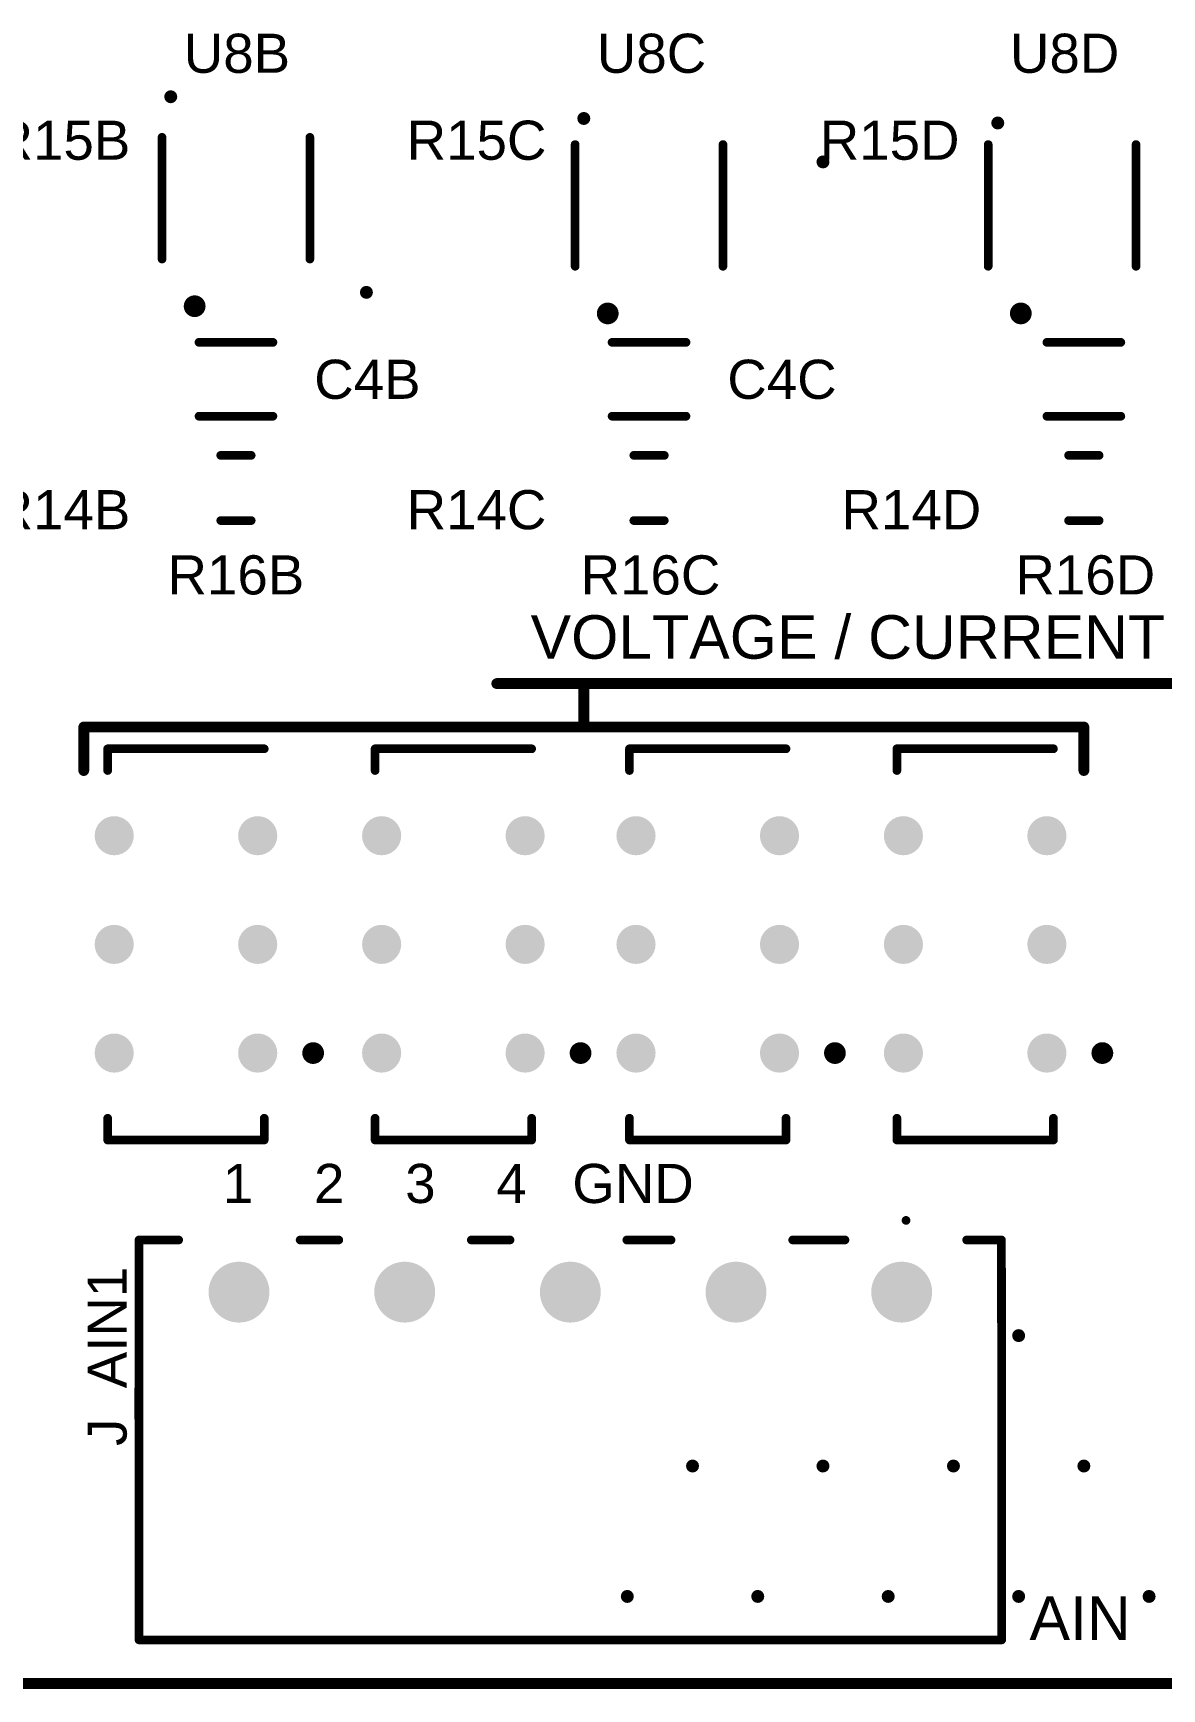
# Model space of a CAD drawing. Header units: inches. Extents: x 10 to 190, y 10 to 91.
# Drawn here: x 50.84 to 76.79, y 9.87 to 47.96 of the extents above; entities that cross this region are included whole.
import ezdxf

# ---------------------------------------------------------------- set-up
doc = ezdxf.new("R2010")
doc.units = ezdxf.units.IN
for name, color, linetype in [('Board Outline', 216, 'Continuous'), ('Pad Holes', 156, 'Continuous'), ('Top Overlay', 2, 'Continuous'), ('Via Holes', 16, 'Continuous')]:
    doc.layers.add(name, color=color, linetype=linetype)
doc.styles.add('Arial', font='', dxfattribs={"height": 0.2})
doc.styles.get('Arial').set_extended_font_data('Arial')

# ---------------------------------------------------------------- blocks, each defined once
blk = doc.blocks.new('FP_JS202011CQN_MFG_____________6')
at = {"layer": 'Pad Holes'}
h = blk.add_hatch(color=7, dxfattribs=at)
edge = h.paths.add_edge_path()
edge.add_arc((-2.5, 1.65), 0.45, 0, 360)
h = blk.add_hatch(color=7, dxfattribs=at)
edge = h.paths.add_edge_path()
edge.add_arc((0, 1.65), 0.45, 0, 360)
h = blk.add_hatch(color=7, dxfattribs=at)
edge = h.paths.add_edge_path()
edge.add_arc((2.5, 1.65), 0.45, 0, 360)
h = blk.add_hatch(color=7, dxfattribs=at)
edge = h.paths.add_edge_path()
edge.add_arc((-2.5, -1.65), 0.45, 0, 360)
h = blk.add_hatch(color=7, dxfattribs=at)
edge = h.paths.add_edge_path()
edge.add_arc((0, -1.65), 0.45, 0, 360)
h = blk.add_hatch(color=7, dxfattribs=at)
edge = h.paths.add_edge_path()
edge.add_arc((2.5, -1.65), 0.45, 0, 360)
at = {"layer": 'Top Overlay'}
for points in [[(-4.5, 1.8, 0.2, 0.2, 0), (-4.5, -1.8, 0.2, 0.2, 0)], [(-4.5, 1.8, 0.2, 0.2, 0), (-4, 1.8, 0.2, 0.2, 0)], [(4, 1.8, 0.2, 0.2, 0), (4.5, 1.8, 0.2, 0.2, 0)], [(4.5, 1.8, 0.2, 0.2, 0), (4.5, -1.8, 0.2, 0.2, 0)], [(-4.5, -1.8, 0.2, 0.2, 0), (-4, -1.8, 0.2, 0.2, 0)]]:
    blk.add_lwpolyline(points, format="xyseb", dxfattribs=at)
for points in [[(-4.55, 1.8, 0.1, 0.1, 1), (-4.45, 1.8, 0.1, 0.1, 1)], [(-4.55, 1.8, 0.1, 0.1, 1), (-4.45, 1.8, 0.1, 0.1, 1)], [(-4.05, 1.8, 0.1, 0.1, 1), (-3.95, 1.8, 0.1, 0.1, 1)], [(3.95, 1.8, 0.1, 0.1, 1), (4.05, 1.8, 0.1, 0.1, 1)], [(4.45, 1.8, 0.1, 0.1, 1), (4.55, 1.8, 0.1, 0.1, 1)], [(4.45, 1.8, 0.1, 0.1, 1), (4.55, 1.8, 0.1, 0.1, 1)], [(-4.55, -1.8, 0.1, 0.1, 1), (-4.45, -1.8, 0.1, 0.1, 1)], [(-4.55, -1.8, 0.1, 0.1, 1), (-4.45, -1.8, 0.1, 0.1, 1)], [(-4.05, -1.8, 0.1, 0.1, 1), (-3.95, -1.8, 0.1, 0.1, 1)], [(4.45, -1.8, 0.1, 0.1, 1), (4.55, -1.8, 0.1, 0.1, 1)], [(-2.375, -2.925, 0.25, 0.25, 1), (-2.625, -2.925, 0.25, 0.25, 1)], [(-2.688, -2.925, 0.125, 0.125, 1), (-2.563, -2.925, 0.125, 0.125, 1)], [(-2.437, -2.925, 0.125, 0.125, 1), (-2.312, -2.925, 0.125, 0.125, 1)]]:
    blk.add_lwpolyline(points, format="xyseb", close=True, dxfattribs=at)
blk = doc.blocks.new('FP_JS202011CQN_MFG_____________33')
at = {"layer": 'Pad Holes'}
h = blk.add_hatch(color=7, dxfattribs=at)
edge = h.paths.add_edge_path()
edge.add_arc((-2.5, 1.65), 0.45, 0, 360)
h = blk.add_hatch(color=7, dxfattribs=at)
edge = h.paths.add_edge_path()
edge.add_arc((0, 1.65), 0.45, 0, 360)
h = blk.add_hatch(color=7, dxfattribs=at)
edge = h.paths.add_edge_path()
edge.add_arc((2.5, 1.65), 0.45, 0, 360)
h = blk.add_hatch(color=7, dxfattribs=at)
edge = h.paths.add_edge_path()
edge.add_arc((-2.5, -1.65), 0.45, 0, 360)
h = blk.add_hatch(color=7, dxfattribs=at)
edge = h.paths.add_edge_path()
edge.add_arc((0, -1.65), 0.45, 0, 360)
h = blk.add_hatch(color=7, dxfattribs=at)
edge = h.paths.add_edge_path()
edge.add_arc((2.5, -1.65), 0.45, 0, 360)
at = {"layer": 'Top Overlay'}
for points in [[(-4.5, 1.8, 0.2, 0.2, 0), (-4, 1.8, 0.2, 0.2, 0)], [(-4.5, 1.8, 0.2, 0.2, 0), (-4.5, -1.8, 0.2, 0.2, 0)], [(4, 1.8, 0.2, 0.2, 0), (4.5, 1.8, 0.2, 0.2, 0)], [(4.5, 1.8, 0.2, 0.2, 0), (4.5, -1.8, 0.2, 0.2, 0)], [(-4.5, -1.8, 0.2, 0.2, 0), (-4, -1.8, 0.2, 0.2, 0)]]:
    blk.add_lwpolyline(points, format="xyseb", dxfattribs=at)
for points in [[(-4.55, 1.8, 0.1, 0.1, 1), (-4.45, 1.8, 0.1, 0.1, 1)], [(-4.55, 1.8, 0.1, 0.1, 1), (-4.45, 1.8, 0.1, 0.1, 1)], [(-4.05, 1.8, 0.1, 0.1, 1), (-3.95, 1.8, 0.1, 0.1, 1)], [(3.95, 1.8, 0.1, 0.1, 1), (4.05, 1.8, 0.1, 0.1, 1)], [(4.45, 1.8, 0.1, 0.1, 1), (4.55, 1.8, 0.1, 0.1, 1)], [(4.45, 1.8, 0.1, 0.1, 1), (4.55, 1.8, 0.1, 0.1, 1)], [(-4.55, -1.8, 0.1, 0.1, 1), (-4.45, -1.8, 0.1, 0.1, 1)], [(-4.55, -1.8, 0.1, 0.1, 1), (-4.45, -1.8, 0.1, 0.1, 1)], [(-4.05, -1.8, 0.1, 0.1, 1), (-3.95, -1.8, 0.1, 0.1, 1)], [(4.45, -1.8, 0.1, 0.1, 1), (4.55, -1.8, 0.1, 0.1, 1)], [(-2.375, -2.925, 0.25, 0.25, 1), (-2.625, -2.925, 0.25, 0.25, 1)], [(-2.688, -2.925, 0.125, 0.125, 1), (-2.563, -2.925, 0.125, 0.125, 1)], [(-2.437, -2.925, 0.125, 0.125, 1), (-2.312, -2.925, 0.125, 0.125, 1)]]:
    blk.add_lwpolyline(points, format="xyseb", close=True, dxfattribs=at)
blk = doc.blocks.new('FP_JS202011CQN_MFG_____________34')
at = {"layer": 'Pad Holes'}
h = blk.add_hatch(color=7, dxfattribs=at)
edge = h.paths.add_edge_path()
edge.add_arc((-2.5, 1.65), 0.45, 0, 360)
h = blk.add_hatch(color=7, dxfattribs=at)
edge = h.paths.add_edge_path()
edge.add_arc((0, 1.65), 0.45, 0, 360)
h = blk.add_hatch(color=7, dxfattribs=at)
edge = h.paths.add_edge_path()
edge.add_arc((2.5, 1.65), 0.45, 0, 360)
h = blk.add_hatch(color=7, dxfattribs=at)
edge = h.paths.add_edge_path()
edge.add_arc((-2.5, -1.65), 0.45, 0, 360)
h = blk.add_hatch(color=7, dxfattribs=at)
edge = h.paths.add_edge_path()
edge.add_arc((0, -1.65), 0.45, 0, 360)
h = blk.add_hatch(color=7, dxfattribs=at)
edge = h.paths.add_edge_path()
edge.add_arc((2.5, -1.65), 0.45, 0, 360)
at = {"layer": 'Top Overlay'}
for points in [[(-4.5, 1.8, 0.2, 0.2, 0), (-4, 1.8, 0.2, 0.2, 0)], [(-4.5, 1.8, 0.2, 0.2, 0), (-4.5, -1.8, 0.2, 0.2, 0)], [(4, 1.8, 0.2, 0.2, 0), (4.5, 1.8, 0.2, 0.2, 0)], [(4.5, 1.8, 0.2, 0.2, 0), (4.5, -1.8, 0.2, 0.2, 0)], [(-4.5, -1.8, 0.2, 0.2, 0), (-4, -1.8, 0.2, 0.2, 0)]]:
    blk.add_lwpolyline(points, format="xyseb", dxfattribs=at)
for points in [[(-4.55, 1.8, 0.1, 0.1, 1), (-4.45, 1.8, 0.1, 0.1, 1)], [(-4.55, 1.8, 0.1, 0.1, 1), (-4.45, 1.8, 0.1, 0.1, 1)], [(-4.05, 1.8, 0.1, 0.1, 1), (-3.95, 1.8, 0.1, 0.1, 1)], [(3.95, 1.8, 0.1, 0.1, 1), (4.05, 1.8, 0.1, 0.1, 1)], [(4.45, 1.8, 0.1, 0.1, 1), (4.55, 1.8, 0.1, 0.1, 1)], [(4.45, 1.8, 0.1, 0.1, 1), (4.55, 1.8, 0.1, 0.1, 1)], [(-4.55, -1.8, 0.1, 0.1, 1), (-4.45, -1.8, 0.1, 0.1, 1)], [(-4.55, -1.8, 0.1, 0.1, 1), (-4.45, -1.8, 0.1, 0.1, 1)], [(-4.05, -1.8, 0.1, 0.1, 1), (-3.95, -1.8, 0.1, 0.1, 1)], [(4.45, -1.8, 0.1, 0.1, 1), (4.55, -1.8, 0.1, 0.1, 1)], [(-2.375, -2.925, 0.25, 0.25, 1), (-2.625, -2.925, 0.25, 0.25, 1)], [(-2.688, -2.925, 0.125, 0.125, 1), (-2.563, -2.925, 0.125, 0.125, 1)], [(-2.437, -2.925, 0.125, 0.125, 1), (-2.312, -2.925, 0.125, 0.125, 1)]]:
    blk.add_lwpolyline(points, format="xyseb", close=True, dxfattribs=at)
blk = doc.blocks.new('FP_JS202011CQN_MFG_____________36')
at = {"layer": 'Pad Holes'}
h = blk.add_hatch(color=7, dxfattribs=at)
edge = h.paths.add_edge_path()
edge.add_arc((-2.5, 1.65), 0.45, 0, 360)
h = blk.add_hatch(color=7, dxfattribs=at)
edge = h.paths.add_edge_path()
edge.add_arc((0, 1.65), 0.45, 0, 360)
h = blk.add_hatch(color=7, dxfattribs=at)
edge = h.paths.add_edge_path()
edge.add_arc((2.5, 1.65), 0.45, 0, 360)
h = blk.add_hatch(color=7, dxfattribs=at)
edge = h.paths.add_edge_path()
edge.add_arc((-2.5, -1.65), 0.45, 0, 360)
h = blk.add_hatch(color=7, dxfattribs=at)
edge = h.paths.add_edge_path()
edge.add_arc((0, -1.65), 0.45, 0, 360)
h = blk.add_hatch(color=7, dxfattribs=at)
edge = h.paths.add_edge_path()
edge.add_arc((2.5, -1.65), 0.45, 0, 360)
at = {"layer": 'Top Overlay'}
for points in [[(-4.5, 1.8, 0.2, 0.2, 0), (-4, 1.8, 0.2, 0.2, 0)], [(-4.5, 1.8, 0.2, 0.2, 0), (-4.5, -1.8, 0.2, 0.2, 0)], [(4, 1.8, 0.2, 0.2, 0), (4.5, 1.8, 0.2, 0.2, 0)], [(4.5, 1.8, 0.2, 0.2, 0), (4.5, -1.8, 0.2, 0.2, 0)], [(-4.5, -1.8, 0.2, 0.2, 0), (-4, -1.8, 0.2, 0.2, 0)]]:
    blk.add_lwpolyline(points, format="xyseb", dxfattribs=at)
for points in [[(-4.55, 1.8, 0.1, 0.1, 1), (-4.45, 1.8, 0.1, 0.1, 1)], [(-4.55, 1.8, 0.1, 0.1, 1), (-4.45, 1.8, 0.1, 0.1, 1)], [(-4.05, 1.8, 0.1, 0.1, 1), (-3.95, 1.8, 0.1, 0.1, 1)], [(3.95, 1.8, 0.1, 0.1, 1), (4.05, 1.8, 0.1, 0.1, 1)], [(4.45, 1.8, 0.1, 0.1, 1), (4.55, 1.8, 0.1, 0.1, 1)], [(4.45, 1.8, 0.1, 0.1, 1), (4.55, 1.8, 0.1, 0.1, 1)], [(-4.55, -1.8, 0.1, 0.1, 1), (-4.45, -1.8, 0.1, 0.1, 1)], [(-4.55, -1.8, 0.1, 0.1, 1), (-4.45, -1.8, 0.1, 0.1, 1)], [(-4.05, -1.8, 0.1, 0.1, 1), (-3.95, -1.8, 0.1, 0.1, 1)], [(4.45, -1.8, 0.1, 0.1, 1), (4.55, -1.8, 0.1, 0.1, 1)], [(-2.375, -2.925, 0.25, 0.25, 1), (-2.625, -2.925, 0.25, 0.25, 1)], [(-2.688, -2.925, 0.125, 0.125, 1), (-2.563, -2.925, 0.125, 0.125, 1)], [(-2.437, -2.925, 0.125, 0.125, 1), (-2.312, -2.925, 0.125, 0.125, 1)]]:
    blk.add_lwpolyline(points, format="xyseb", close=True, dxfattribs=at)
blk = doc.blocks.new('FP_C04_091_OT_IPC_A_90')
at = {"layer": 'Top Overlay'}
for points in [[(-1.4, 1.7, 0.2, 0.2, 0), (1.4, 1.7, 0.2, 0.2, 0)], [(-1.4, -1.7, 0.2, 0.2, 0), (1.4, -1.7, 0.2, 0.2, 0)]]:
    blk.add_lwpolyline(points, format="xyseb", dxfattribs=at)
for points in [[(-1.45, 1.7, 0.1, 0.1, 1), (-1.35, 1.7, 0.1, 0.1, 1)], [(1.35, 1.7, 0.1, 0.1, 1), (1.45, 1.7, 0.1, 0.1, 1)], [(-2.36, 0.95, 0.25, 0.25, 1), (-2.61, 0.95, 0.25, 0.25, 1)], [(-2.673, 0.95, 0.125, 0.125, 1), (-2.548, 0.95, 0.125, 0.125, 1)], [(-2.423, 0.95, 0.125, 0.125, 1), (-2.298, 0.95, 0.125, 0.125, 1)], [(-1.45, -1.7, 0.1, 0.1, 1), (-1.35, -1.7, 0.1, 0.1, 1)], [(1.35, -1.7, 0.1, 0.1, 1), (1.45, -1.7, 0.1, 0.1, 1)]]:
    blk.add_lwpolyline(points, format="xyseb", close=True, dxfattribs=at)
blk = doc.blocks.new('FP_C04_091_OT_IPC_A_91')
at = {"layer": 'Top Overlay'}
for points in [[(-1.4, 1.7, 0.2, 0.2, 0), (1.4, 1.7, 0.2, 0.2, 0)], [(-1.4, -1.7, 0.2, 0.2, 0), (1.4, -1.7, 0.2, 0.2, 0)]]:
    blk.add_lwpolyline(points, format="xyseb", dxfattribs=at)
for points in [[(-1.45, 1.7, 0.1, 0.1, 1), (-1.35, 1.7, 0.1, 0.1, 1)], [(1.35, 1.7, 0.1, 0.1, 1), (1.45, 1.7, 0.1, 0.1, 1)], [(-2.36, 0.95, 0.25, 0.25, 1), (-2.61, 0.95, 0.25, 0.25, 1)], [(-2.673, 0.95, 0.125, 0.125, 1), (-2.548, 0.95, 0.125, 0.125, 1)], [(-2.423, 0.95, 0.125, 0.125, 1), (-2.298, 0.95, 0.125, 0.125, 1)], [(-1.45, -1.7, 0.1, 0.1, 1), (-1.35, -1.7, 0.1, 0.1, 1)], [(1.35, -1.7, 0.1, 0.1, 1), (1.45, -1.7, 0.1, 0.1, 1)]]:
    blk.add_lwpolyline(points, format="xyseb", close=True, dxfattribs=at)
blk = doc.blocks.new('FP_C04_091_OT_IPC_A_92')
at = {"layer": 'Top Overlay'}
for points in [[(-1.4, 1.7, 0.2, 0.2, 0), (1.4, 1.7, 0.2, 0.2, 0)], [(-1.4, -1.7, 0.2, 0.2, 0), (1.4, -1.7, 0.2, 0.2, 0)]]:
    blk.add_lwpolyline(points, format="xyseb", dxfattribs=at)
for points in [[(-1.45, 1.7, 0.1, 0.1, 1), (-1.35, 1.7, 0.1, 0.1, 1)], [(1.35, 1.7, 0.1, 0.1, 1), (1.45, 1.7, 0.1, 0.1, 1)], [(-2.36, 0.95, 0.25, 0.25, 1), (-2.61, 0.95, 0.25, 0.25, 1)], [(-2.673, 0.95, 0.125, 0.125, 1), (-2.548, 0.95, 0.125, 0.125, 1)], [(-2.423, 0.95, 0.125, 0.125, 1), (-2.298, 0.95, 0.125, 0.125, 1)], [(-1.45, -1.7, 0.1, 0.1, 1), (-1.35, -1.7, 0.1, 0.1, 1)], [(1.35, -1.7, 0.1, 0.1, 1), (1.45, -1.7, 0.1, 0.1, 1)]]:
    blk.add_lwpolyline(points, format="xyseb", close=True, dxfattribs=at)
blk = doc.blocks.new('RESC3216X70X50LL20T25_141')
at = {"layer": 'Top Overlay'}
for points in [[(0.35, 0.75, 0.2, 0.2, 0), (-0.35, 0.75, 0.2, 0.2, 0)], [(0.35, -0.75, 0.2, 0.2, 0), (-0.35, -0.75, 0.2, 0.2, 0)]]:
    blk.add_lwpolyline(points, format="xyseb", dxfattribs=at)
for points in [[(-0.4, 0.75, 0.1, 0.1, 1), (-0.3, 0.75, 0.1, 0.1, 1)], [(0.3, 0.75, 0.1, 0.1, 1), (0.4, 0.75, 0.1, 0.1, 1)], [(-0.4, -0.75, 0.1, 0.1, 1), (-0.3, -0.75, 0.1, 0.1, 1)], [(0.3, -0.75, 0.1, 0.1, 1), (0.4, -0.75, 0.1, 0.1, 1)]]:
    blk.add_lwpolyline(points, format="xyseb", close=True, dxfattribs=at)
blk = doc.blocks.new('RESC3216X70X50LL20T25_142')
at = {"layer": 'Top Overlay'}
for points in [[(0.35, 0.75, 0.2, 0.2, 0), (-0.35, 0.75, 0.2, 0.2, 0)], [(0.35, -0.75, 0.2, 0.2, 0), (-0.35, -0.75, 0.2, 0.2, 0)]]:
    blk.add_lwpolyline(points, format="xyseb", dxfattribs=at)
for points in [[(-0.4, 0.75, 0.1, 0.1, 1), (-0.3, 0.75, 0.1, 0.1, 1)], [(0.3, 0.75, 0.1, 0.1, 1), (0.4, 0.75, 0.1, 0.1, 1)], [(-0.4, -0.75, 0.1, 0.1, 1), (-0.3, -0.75, 0.1, 0.1, 1)], [(0.3, -0.75, 0.1, 0.1, 1), (0.4, -0.75, 0.1, 0.1, 1)]]:
    blk.add_lwpolyline(points, format="xyseb", close=True, dxfattribs=at)
blk = doc.blocks.new('RESC3216X70X50LL20T25_143')
at = {"layer": 'Top Overlay'}
for points in [[(0.35, 0.75, 0.2, 0.2, 0), (-0.35, 0.75, 0.2, 0.2, 0)], [(0.35, -0.75, 0.2, 0.2, 0), (-0.35, -0.75, 0.2, 0.2, 0)]]:
    blk.add_lwpolyline(points, format="xyseb", dxfattribs=at)
for points in [[(-0.4, 0.75, 0.1, 0.1, 1), (-0.3, 0.75, 0.1, 0.1, 1)], [(0.3, 0.75, 0.1, 0.1, 1), (0.4, 0.75, 0.1, 0.1, 1)], [(-0.4, -0.75, 0.1, 0.1, 1), (-0.3, -0.75, 0.1, 0.1, 1)], [(0.3, -0.75, 0.1, 0.1, 1), (0.4, -0.75, 0.1, 0.1, 1)]]:
    blk.add_lwpolyline(points, format="xyseb", close=True, dxfattribs=at)
blk = doc.blocks.new('15EDGRC_3_81_05P_175')
at = {"layer": 'Pad Holes'}
h = blk.add_hatch(color=7, dxfattribs=at)
edge = h.paths.add_edge_path()
edge.add_arc((0, 0), 0.7, 0, 360)
h = blk.add_hatch(color=7, dxfattribs=at)
edge = h.paths.add_edge_path()
edge.add_arc((3.81, 0), 0.7, 0, 360)
h = blk.add_hatch(color=7, dxfattribs=at)
edge = h.paths.add_edge_path()
edge.add_arc((7.62, 0), 0.7, 0, 360)
h = blk.add_hatch(color=7, dxfattribs=at)
edge = h.paths.add_edge_path()
edge.add_arc((11.43, 0), 0.7, 0, 360)
h = blk.add_hatch(color=7, dxfattribs=at)
edge = h.paths.add_edge_path()
edge.add_arc((15.24, 0), 0.7, 0, 360)
at = {"layer": 'Top Overlay'}
for points in [[(17.526, 8, 0.2, 0.2, 0), (-2.3, 8, 0.2, 0.2, 0)], [(-2.295, -1.2, 0.2, 0.2, 0), (-2.3, 8, 0.2, 0.2, 0)], [(17.54, 8, 0.2, 0.2, 0), (17.54, -1.2, 0.2, 0.2, 0)], [(-1.495, -1.2, 0.2, 0.2, 0), (-2.295, -1.2, 0.2, 0.2, 0)], [(2.505, -1.2, 0.2, 0.2, 0), (1.305, -1.2, 0.2, 0.2, 0)], [(6.321, -1.2, 0.2, 0.2, 0), (5.305, -1.2, 0.2, 0.2, 0)], [(9.897, -1.2, 0.2, 0.2, 0), (9.008, -1.2, 0.2, 0.2, 0)], [(13.834, -1.2, 0.2, 0.2, 0), (12.945, -1.2, 0.2, 0.2, 0)], [(17.517, -1.2, 0.2, 0.2, 0), (16.628, -1.2, 0.2, 0.2, 0)], [(-0.1, -1.7, 0.1, 0.1, -1), (-0.1, -1.6, 0.1, 0.1, 0)], [(-0.1, -1.6, 0.1, 0.1, -1), (-0.1, -1.7, 0.1, 0.1, 0)], [(-0.1, -1.6, 0.1, 0.1, -1), (-0.1, -1.7, 0.1, 0.1, 0)]]:
    blk.add_lwpolyline(points, format="xyseb", dxfattribs=at)
for points in [[(-2.35, 8, 0.1, 0.1, 1), (-2.25, 8, 0.1, 0.1, 1)], [(-2.35, 8, 0.1, 0.1, 1), (-2.25, 8, 0.1, 0.1, 1)], [(17.476, 8, 0.1, 0.1, 1), (17.576, 8, 0.1, 0.1, 1)], [(17.49, 8, 0.1, 0.1, 1), (17.59, 8, 0.1, 0.1, 1)], [(-2.345, -1.2, 0.1, 0.1, 1), (-2.245, -1.2, 0.1, 0.1, 1)], [(-2.345, -1.2, 0.1, 0.1, 1), (-2.245, -1.2, 0.1, 0.1, 1)], [(-1.545, -1.2, 0.1, 0.1, 1), (-1.445, -1.2, 0.1, 0.1, 1)], [(1.255, -1.2, 0.1, 0.1, 1), (1.355, -1.2, 0.1, 0.1, 1)], [(2.455, -1.2, 0.1, 0.1, 1), (2.555, -1.2, 0.1, 0.1, 1)], [(5.255, -1.2, 0.1, 0.1, 1), (5.355, -1.2, 0.1, 0.1, 1)], [(6.271, -1.2, 0.1, 0.1, 1), (6.371, -1.2, 0.1, 0.1, 1)], [(8.958, -1.2, 0.1, 0.1, 1), (9.058, -1.2, 0.1, 0.1, 1)], [(9.847, -1.2, 0.1, 0.1, 1), (9.947, -1.2, 0.1, 0.1, 1)], [(12.895, -1.2, 0.1, 0.1, 1), (12.995, -1.2, 0.1, 0.1, 1)], [(13.784, -1.2, 0.1, 0.1, 1), (13.884, -1.2, 0.1, 0.1, 1)], [(16.578, -1.2, 0.1, 0.1, 1), (16.678, -1.2, 0.1, 0.1, 1)], [(17.467, -1.2, 0.1, 0.1, 1), (17.567, -1.2, 0.1, 0.1, 1)], [(17.49, -1.2, 0.1, 0.1, 1), (17.59, -1.2, 0.1, 0.1, 1)], [(-0.125, -1.6, 0.05, 0.05, 1), (-0.075, -1.6, 0.05, 0.05, 1)], [(-0.125, -1.6, 0.05, 0.05, 1), (-0.075, -1.6, 0.05, 0.05, 1)], [(-0.125, -1.6, 0.05, 0.05, 1), (-0.075, -1.6, 0.05, 0.05, 1)], [(-0.125, -1.7, 0.05, 0.05, 1), (-0.075, -1.7, 0.05, 0.05, 1)], [(-0.125, -1.7, 0.05, 0.05, 1), (-0.075, -1.7, 0.05, 0.05, 1)], [(-0.125, -1.7, 0.05, 0.05, 1), (-0.075, -1.7, 0.05, 0.05, 1)]]:
    blk.add_lwpolyline(points, format="xyseb", close=True, dxfattribs=at)
blk = doc.blocks.new('FP_CC0603_DA_MFG_220')
at = {"layer": 'Top Overlay'}
for points in [[(0.85, 0.85, 0.2, 0.2, 0), (-0.85, 0.85, 0.2, 0.2, 0)], [(0.85, -0.85, 0.2, 0.2, 0), (-0.85, -0.85, 0.2, 0.2, 0)]]:
    blk.add_lwpolyline(points, format="xyseb", dxfattribs=at)
for points in [[(-0.9, 0.85, 0.1, 0.1, 1), (-0.8, 0.85, 0.1, 0.1, 1)], [(0.8, 0.85, 0.1, 0.1, 1), (0.9, 0.85, 0.1, 0.1, 1)], [(-0.9, -0.85, 0.1, 0.1, 1), (-0.8, -0.85, 0.1, 0.1, 1)], [(0.8, -0.85, 0.1, 0.1, 1), (0.9, -0.85, 0.1, 0.1, 1)]]:
    blk.add_lwpolyline(points, format="xyseb", close=True, dxfattribs=at)
blk = doc.blocks.new('FP_CC0603_DA_MFG_221')
at = {"layer": 'Top Overlay'}
for points in [[(0.85, 0.85, 0.2, 0.2, 0), (-0.85, 0.85, 0.2, 0.2, 0)], [(0.85, -0.85, 0.2, 0.2, 0), (-0.85, -0.85, 0.2, 0.2, 0)]]:
    blk.add_lwpolyline(points, format="xyseb", dxfattribs=at)
for points in [[(-0.9, 0.85, 0.1, 0.1, 1), (-0.8, 0.85, 0.1, 0.1, 1)], [(0.8, 0.85, 0.1, 0.1, 1), (0.9, 0.85, 0.1, 0.1, 1)], [(-0.9, -0.85, 0.1, 0.1, 1), (-0.8, -0.85, 0.1, 0.1, 1)], [(0.8, -0.85, 0.1, 0.1, 1), (0.9, -0.85, 0.1, 0.1, 1)]]:
    blk.add_lwpolyline(points, format="xyseb", close=True, dxfattribs=at)
blk = doc.blocks.new('FP_CC0603_DA_MFG_222')
at = {"layer": 'Top Overlay'}
for points in [[(0.85, 0.85, 0.2, 0.2, 0), (-0.85, 0.85, 0.2, 0.2, 0)], [(0.85, -0.85, 0.2, 0.2, 0), (-0.85, -0.85, 0.2, 0.2, 0)]]:
    blk.add_lwpolyline(points, format="xyseb", dxfattribs=at)
for points in [[(-0.9, 0.85, 0.1, 0.1, 1), (-0.8, 0.85, 0.1, 0.1, 1)], [(0.8, 0.85, 0.1, 0.1, 1), (0.9, 0.85, 0.1, 0.1, 1)], [(-0.9, -0.85, 0.1, 0.1, 1), (-0.8, -0.85, 0.1, 0.1, 1)], [(0.8, -0.85, 0.1, 0.1, 1), (0.9, -0.85, 0.1, 0.1, 1)]]:
    blk.add_lwpolyline(points, format="xyseb", close=True, dxfattribs=at)

msp = doc.modelspace()

# ---------------------------------------------------------------- hatches: boundary and pattern name
at = {"layer": 'Via Holes'}
h = msp.add_hatch(color=7, dxfattribs=at)
edge = h.paths.add_edge_path()
edge.add_arc((54, 46.5), 0.15, 0, 360)
h = msp.add_hatch(color=7, dxfattribs=at)
edge = h.paths.add_edge_path()
edge.add_arc((63.5, 46), 0.15, 0, 360)
h = msp.add_hatch(color=7, dxfattribs=at)
edge = h.paths.add_edge_path()
edge.add_arc((73.02, 45.896), 0.15, 0, 360)
h = msp.add_hatch(color=7, dxfattribs=at)
edge = h.paths.add_edge_path()
edge.add_arc((69, 45), 0.15, 0, 360)
h = msp.add_hatch(color=7, dxfattribs=at)
edge = h.paths.add_edge_path()
edge.add_arc((58.5, 42), 0.15, 0, 360)
h = msp.add_hatch(color=7, dxfattribs=at)
edge = h.paths.add_edge_path()
edge.add_arc((73.5, 18), 0.15, 0, 360)
h = msp.add_hatch(color=7, dxfattribs=at)
edge = h.paths.add_edge_path()
edge.add_arc((66, 15), 0.15, 0, 360)
h = msp.add_hatch(color=7, dxfattribs=at)
edge = h.paths.add_edge_path()
edge.add_arc((69, 15), 0.15, 0, 360)
h = msp.add_hatch(color=7, dxfattribs=at)
edge = h.paths.add_edge_path()
edge.add_arc((72, 15), 0.15, 0, 360)
h = msp.add_hatch(color=7, dxfattribs=at)
edge = h.paths.add_edge_path()
edge.add_arc((75, 15), 0.15, 0, 360)
h = msp.add_hatch(color=7, dxfattribs=at)
edge = h.paths.add_edge_path()
edge.add_arc((64.5, 12), 0.15, 0, 360)
h = msp.add_hatch(color=7, dxfattribs=at)
edge = h.paths.add_edge_path()
edge.add_arc((67.5, 12), 0.15, 0, 360)
h = msp.add_hatch(color=7, dxfattribs=at)
edge = h.paths.add_edge_path()
edge.add_arc((70.5, 12), 0.15, 0, 360)
h = msp.add_hatch(color=7, dxfattribs=at)
edge = h.paths.add_edge_path()
edge.add_arc((73.5, 12), 0.15, 0, 360)
h = msp.add_hatch(color=7, dxfattribs=at)
edge = h.paths.add_edge_path()
edge.add_arc((76.5, 12), 0.15, 0, 360)

# ---------------------------------------------------------------- linework, layer by layer
at = {"layer": 'Board Outline'}
msp.add_lwpolyline([(10, 10, 0.254, 0.254, 0), (190, 10, 0.254, 0.254, 0)], format="xyseb", dxfattribs=at)
at = {"layer": 'Top Overlay'}
for points in [[(61.5, 33, 0.25, 0.25, 0), (82, 33, 0.25, 0.25, 0)], [(63.5, 32, 0.25, 0.25, 0), (63.5, 33, 0.25, 0.25, 0)], [(52, 32, 0.25, 0.25, 0), (75, 32, 0.25, 0.25, 0)], [(52, 31, 0.25, 0.25, 0), (52, 32, 0.25, 0.25, 0)], [(75, 31, 0.25, 0.25, 0), (75, 32, 0.25, 0.25, 0)]]:
    msp.add_lwpolyline(points, format="xyseb", dxfattribs=at)
for points in [[(61.437, 33, 0.125, 0.125, 1), (61.562, 33, 0.125, 0.125, 1)], [(63.438, 33, 0.125, 0.125, 1), (63.562, 33, 0.125, 0.125, 1)], [(51.938, 32, 0.125, 0.125, 1), (52.062, 32, 0.125, 0.125, 1)], [(51.938, 32, 0.125, 0.125, 1), (52.062, 32, 0.125, 0.125, 1)], [(63.438, 32, 0.125, 0.125, 1), (63.562, 32, 0.125, 0.125, 1)], [(74.938, 32, 0.125, 0.125, 1), (75.062, 32, 0.125, 0.125, 1)], [(74.938, 32, 0.125, 0.125, 1), (75.062, 32, 0.125, 0.125, 1)], [(51.938, 31, 0.125, 0.125, 1), (52.062, 31, 0.125, 0.125, 1)], [(74.938, 31, 0.125, 0.125, 1), (75.062, 31, 0.125, 0.125, 1)]]:
    msp.add_lwpolyline(points, format="xyseb", close=True, dxfattribs=at)

# ---------------------------------------------------------------- block references
for name, p, rotation in [('FP_C04_091_OT_IPC_A_92', (55.5, 44.166), 90), ('FP_C04_091_OT_IPC_A_91', (65, 44), 90), ('FP_C04_091_OT_IPC_A_90', (74.5, 44), 90), ('FP_CC0603_DA_MFG_222', (55.5, 40), 180), ('FP_CC0603_DA_MFG_221', (65, 40), 180), ('FP_CC0603_DA_MFG_220', (75, 40), 180), ('RESC3216X70X50LL20T25_143', (55.5, 37.5), 180), ('RESC3216X70X50LL20T25_142', (65, 37.5), 180), ('RESC3216X70X50LL20T25_141', (75, 37.5), 180), ('FP_JS202011CQN_MFG_____________36', (54.35, 27), 90), ('FP_JS202011CQN_MFG_____________34', (60.5, 27), 90), ('FP_JS202011CQN_MFG_____________33', (66.35, 27), 90), ('FP_JS202011CQN_MFG_____________6', (72.5, 27), 90), ('15EDGRC_3_81_05P_175', (70.81, 19), 180)]:
    msp.add_blockref(name, p, dxfattribs=dict(rotation=rotation))

# ---------------------------------------------------------------- texts
at = {"layer": 'Top Overlay', "style": 'Arial'}
for s, height, p in [('U8B', 0.9, (54.3, 47.05)), ('U8C', 0.9, (63.8, 47.05)), ('U8D', 0.9, (73.3, 47.05)), ('R15B', 0.9, (49.926, 45.05)), ('R15C', 0.9, (59.426, 45.05)), ('R15D', 0.9, (68.926, 45.05)), ('C4B', 0.9, (57.3, 39.55)), ('C4C', 0.9, (66.8, 39.55)), ('R14B', 0.9, (49.926, 36.55)), ('R14C', 0.9, (59.426, 36.55)), ('R14D', 0.9, (69.426, 36.55)), ('R16B', 0.9, (53.926, 35.05)), ('R16C', 0.9, (63.426, 35.05)), ('R16D', 0.9, (73.426, 35.05)), ('VOLTAGE / CURRENT MODE', 1, (62.276, 33.572)), (' 1    2    3    4   GND', 0.9, (54.85, 21.05)), ('AIN', 1, (73.75, 11))]:
    msp.add_text(s, height=height, dxfattribs=at).set_placement(p)
msp.add_text('J_AIN1', height=0.9, rotation=90, dxfattribs=at).set_placement((52.986, 15.461))

doc.saveas('drawing.dxf')
